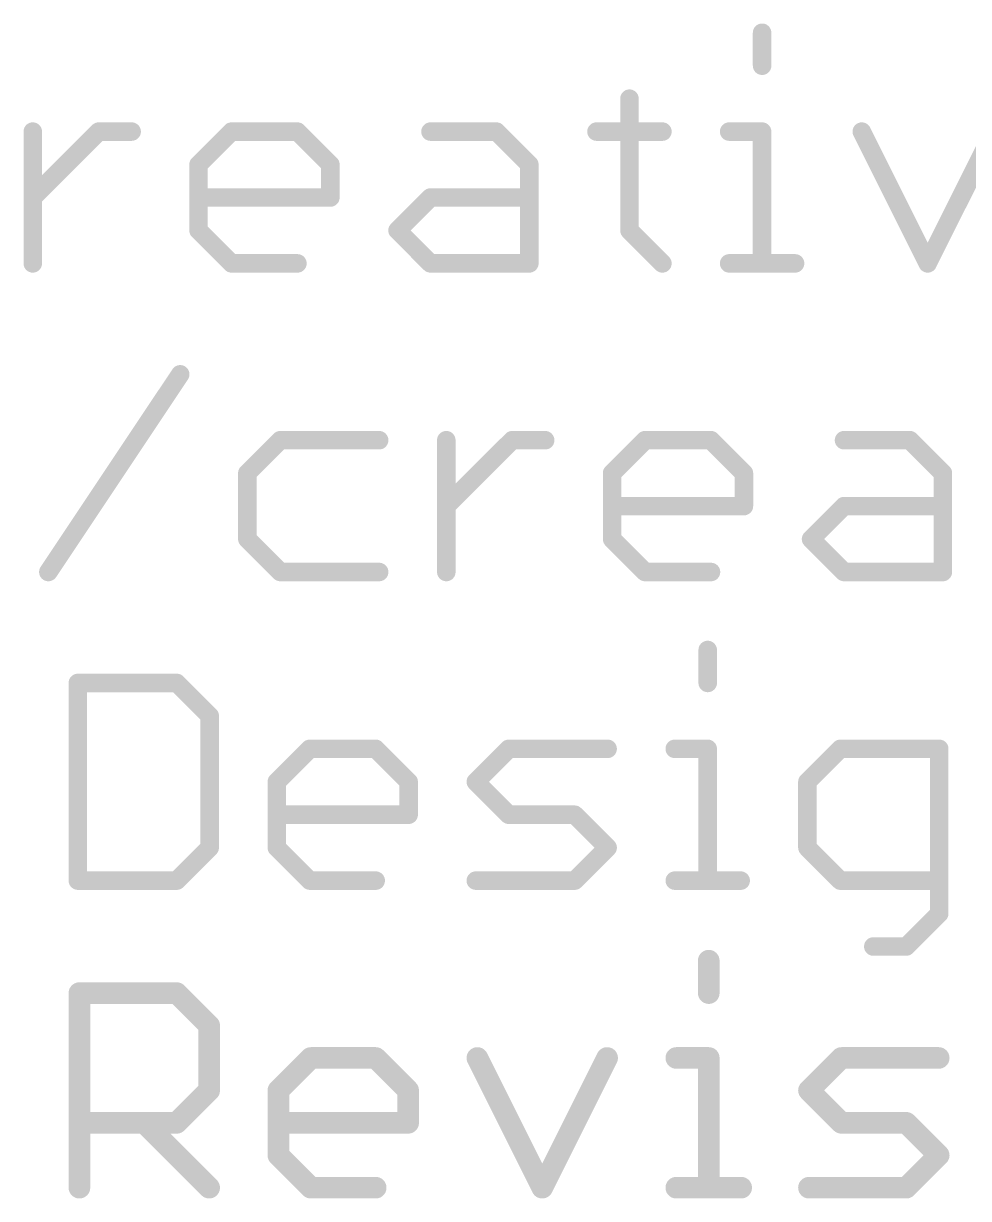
# Model space of a CAD drawing. Extents: x -39 to 68, y -16 to 20.
# Drawn here: x -7.99 to -0.22, y -15.24 to -5.57 of the extents above; entities that cross this region are included whole.
import ezdxf

# ---------------------------------------------------------------- set-up
doc = ezdxf.new("R2010")
doc.units = 0
doc.layers.add('51', color=53, linetype='CONTINUOUS')

msp = doc.modelspace()

# ---------------------------------------------------------------- linework, layer by layer
at = {"layer": '51'}
for points, const_width in [([(-1.9138, -5.6456), (-1.9138, -5.9168)], 0.1524), ([(-3.0052, -6.188), (-3.0052, -7.2726)], 0.1524), ([(-7.915, -7.5438), (-7.915, -6.4591)], 0.1524), ([(-7.915, -7.0015), (-7.3726, -6.4591)], 0.1524), ([(-7.3726, -6.4591), (-7.1015, -6.4591)], 0.1524), ([(-6.5507, -6.7303), (-6.2795, -6.4591)], 0.1524), ([(-6.2795, -6.4591), (-5.7372, -6.4591)], 0.1524), ([(-5.7372, -6.4591), (-5.466, -6.7303)], 0.1524), ([(-4.6424, -6.4591), (-4.1, -6.4591)], 0.1524), ([(-4.1, -6.4591), (-3.8289, -6.7303)], 0.1524), ([(-3.2764, -6.4591), (-2.734, -6.4591)], 0.1524), ([(-2.1849, -6.4591), (-1.9138, -6.4591)], 0.1524), ([(-1.9138, -6.4591), (-1.9138, -7.5438)], 0.1524), ([(-1.0935, -6.4591), (-0.5512, -7.5438)], 0.1524), ([(-0.5512, -7.5438), (-0.0088, -6.4591)], 0.1524), ([(-6.5507, -7.2726), (-6.5507, -6.7303)], 0.1524), ([(-5.466, -6.7303), (-5.466, -7.0015)], 0.1524), ([(-3.8289, -6.7303), (-3.8289, -7.5438)], 0.1524), ([(-5.466, -7.0015), (-6.5507, -7.0015)], 0.1524), ([(-4.9135, -7.2726), (-4.6424, -7.0015)], 0.1524), ([(-4.6424, -7.0015), (-3.8289, -7.0015)], 0.1524), ([(-6.2795, -7.5438), (-6.5507, -7.2726)], 0.1524), ([(-4.6424, -7.5438), (-4.9135, -7.2726)], 0.1524), ([(-3.0052, -7.2726), (-2.734, -7.5438)], 0.1524), ([(-5.7372, -7.5438), (-6.2795, -7.5438)], 0.1524), ([(-3.8289, -7.5438), (-4.6424, -7.5438)], 0.1524), ([(-2.1849, -7.5438), (-1.6426, -7.5438)], 0.1524), ([(-7.7866, -10.0838), (-6.7019, -8.4568)], 0.1524), ([(-5.8782, -8.9991), (-6.1494, -9.2703)], 0.1524), ([(-5.0648, -8.9991), (-5.8782, -8.9991)], 0.1524), ([(-4.5123, -10.0838), (-4.5123, -8.9991)], 0.1524), ([(-4.5123, -9.5415), (-3.9699, -8.9991)], 0.1524), ([(-3.9699, -8.9991), (-3.6988, -8.9991)], 0.1524), ([(-3.148, -9.2703), (-2.8768, -8.9991)], 0.1524), ([(-2.8768, -8.9991), (-2.3345, -8.9991)], 0.1524), ([(-2.3345, -8.9991), (-2.0633, -9.2703)], 0.1524), ([(-1.2396, -8.9991), (-0.6973, -8.9991)], 0.1524), ([(-0.6973, -8.9991), (-0.4261, -9.2703)], 0.1524), ([(-6.1494, -9.2703), (-6.1494, -9.8126)], 0.1524), ([(-3.148, -9.8126), (-3.148, -9.2703)], 0.1524), ([(-2.0633, -9.2703), (-2.0633, -9.5415)], 0.1524), ([(-0.4261, -9.2703), (-0.4261, -10.0838)], 0.1524), ([(-2.0633, -9.5415), (-3.148, -9.5415)], 0.1524), ([(-1.5108, -9.8126), (-1.2396, -9.5415)], 0.1524), ([(-1.2396, -9.5415), (-0.4261, -9.5415)], 0.1524), ([(-6.1494, -9.8126), (-5.8782, -10.0838)], 0.1524), ([(-2.8768, -10.0838), (-3.148, -9.8126)], 0.1524), ([(-1.2396, -10.0838), (-1.5108, -9.8126)], 0.1524), ([(-5.8782, -10.0838), (-5.0648, -10.0838)], 0.1524), ([(-2.3345, -10.0838), (-2.8768, -10.0838)], 0.1524), ([(-0.4261, -10.0838), (-1.2396, -10.0838)], 0.1524), ([(-2.3612, -10.7256), (-2.3612, -10.9968)], 0.1524), ([(-7.5438, -10.9968), (-7.5438, -12.6238)], 0.1524), ([(-6.7303, -10.9968), (-7.5438, -10.9968)], 0.1524), ([(-6.4591, -11.268), (-6.7303, -10.9968)], 0.1524), ([(-6.4591, -12.3526), (-6.4591, -11.268)], 0.1524), ([(-5.9066, -11.8103), (-5.6355, -11.5391)], 0.1524), ([(-5.6355, -11.5391), (-5.0932, -11.5391)], 0.1524), ([(-5.0932, -11.5391), (-4.822, -11.8103)], 0.1524), ([(-4.2695, -11.8103), (-3.9983, -11.5391)], 0.1524), ([(-3.9983, -11.5391), (-3.1848, -11.5391)], 0.1524), ([(-2.6323, -11.5391), (-2.3612, -11.5391)], 0.1524), ([(-2.3612, -11.5391), (-2.3612, -12.6238)], 0.1524), ([(-1.2697, -11.5391), (-1.5409, -11.8103)], 0.1524), ([(-0.4562, -11.5391), (-1.2697, -11.5391)], 0.1524), ([(-0.4562, -12.895), (-0.4562, -11.5391)], 0.1524), ([(-5.9066, -12.3526), (-5.9066, -11.8103)], 0.1524), ([(-4.822, -11.8103), (-4.822, -12.0815)], 0.1524), ([(-3.9983, -12.0815), (-4.2695, -11.8103)], 0.1524), ([(-1.5409, -11.8103), (-1.5409, -12.3526)], 0.1524), ([(-4.822, -12.0815), (-5.9066, -12.0815)], 0.1524), ([(-3.456, -12.0815), (-3.9983, -12.0815)], 0.1524), ([(-3.1848, -12.3526), (-3.456, -12.0815)], 0.1524), ([(-6.7303, -12.6238), (-6.4591, -12.3526)], 0.1524), ([(-5.6355, -12.6238), (-5.9066, -12.3526)], 0.1524), ([(-3.456, -12.6238), (-3.1848, -12.3526)], 0.1524), ([(-1.5409, -12.3526), (-1.2697, -12.6238)], 0.1524), ([(-7.5438, -12.6238), (-6.7303, -12.6238)], 0.1524), ([(-5.0932, -12.6238), (-5.6355, -12.6238)], 0.1524), ([(-4.2695, -12.6238), (-3.456, -12.6238)], 0.1524), ([(-2.6323, -12.6238), (-2.09, -12.6238)], 0.1524), ([(-1.2697, -12.6238), (-0.4562, -12.6238)], 0.1524), ([(-0.7274, -13.1661), (-0.4562, -12.895)], 0.1524), ([(-0.9986, -13.1661), (-0.7274, -13.1661)], 0.1524), ([(-2.3527, -13.2826), (-2.3527, -13.5495)], 0.1778), ([(-7.5311, -15.1511), (-7.5311, -13.5495)], 0.1778), ([(-7.5311, -13.5495), (-6.7303, -13.5495)], 0.1778), ([(-6.7303, -13.5495), (-6.4634, -13.8165)], 0.1778), ([(-6.4634, -13.8165), (-6.4634, -14.3503)], 0.1778), ([(-5.8939, -14.3503), (-5.627, -14.0834)], 0.1778), ([(-5.627, -14.0834), (-5.0932, -14.0834)], 0.1778), ([(-5.0932, -14.0834), (-4.8262, -14.3503)], 0.1778), ([(-4.2568, -14.0834), (-3.7229, -15.1511)], 0.1778), ([(-3.7229, -15.1511), (-3.1891, -14.0834)], 0.1778), ([(-2.6196, -14.0834), (-2.3527, -14.0834)], 0.1778), ([(-2.3527, -14.0834), (-2.3527, -15.1511)], 0.1778), ([(-1.5282, -14.3503), (-1.2613, -14.0834)], 0.1778), ([(-1.2613, -14.0834), (-0.4605, -14.0834)], 0.1778), ([(-6.4634, -14.3503), (-6.7303, -14.6172)], 0.1778), ([(-5.8939, -14.8842), (-5.8939, -14.3503)], 0.1778), ([(-4.8262, -14.3503), (-4.8262, -14.6172)], 0.1778), ([(-1.2613, -14.6172), (-1.5282, -14.3503)], 0.1778), ([(-6.7303, -14.6172), (-7.5311, -14.6172)], 0.1778), ([(-6.9972, -14.6172), (-6.4634, -15.1511)], 0.1778), ([(-4.8262, -14.6172), (-5.8939, -14.6172)], 0.1778), ([(-0.7274, -14.6172), (-1.2613, -14.6172)], 0.1778), ([(-0.4605, -14.8842), (-0.7274, -14.6172)], 0.1778), ([(-5.627, -15.1511), (-5.8939, -14.8842)], 0.1778), ([(-0.7274, -15.1511), (-0.4605, -14.8842)], 0.1778), ([(-5.0932, -15.1511), (-5.627, -15.1511)], 0.1778), ([(-2.6196, -15.1511), (-2.0858, -15.1511)], 0.1778), ([(-1.5282, -15.1511), (-0.7274, -15.1511)], 0.1778)]:
    msp.add_lwpolyline(points, dxfattribs=dict(at, const_width=const_width))
for points, const_width in [([(-1.8757, -5.6456, 1), (-1.9519, -5.6456)], 0.0762), ([(-1.9519, -5.9168, 1), (-1.8757, -5.9168)], 0.0762), ([(-2.9671, -6.188, 1), (-3.0433, -6.188)], 0.0762), ([(-7.8769, -6.4591, 1), (-7.9531, -6.4591)], 0.0762), ([(-7.3726, -6.421, 1), (-7.3726, -6.4972)], 0.0762), ([(-7.3457, -6.4861, 1), (-7.3996, -6.4322)], 0.0762), ([(-7.1015, -6.4972, 1), (-7.1015, -6.421)], 0.0762), ([(-6.2795, -6.421, 1), (-6.2795, -6.4972)], 0.0762), ([(-6.2526, -6.4861, 1), (-6.3065, -6.4322)], 0.0762), ([(-5.7102, -6.4322, 1), (-5.7641, -6.4861)], 0.0762), ([(-5.7372, -6.4972, 1), (-5.7372, -6.421)], 0.0762), ([(-4.6424, -6.421, 1), (-4.6424, -6.4972)], 0.0762), ([(-4.0731, -6.4322, 1), (-4.127, -6.4861)], 0.0762), ([(-4.1, -6.4972, 1), (-4.1, -6.421)], 0.0762), ([(-3.2764, -6.421, 1), (-3.2764, -6.4972)], 0.0762), ([(-2.734, -6.4972, 1), (-2.734, -6.421)], 0.0762), ([(-2.1849, -6.421, 1), (-2.1849, -6.4972)], 0.0762), ([(-1.8757, -6.4591, 1), (-1.9519, -6.4591)], 0.0762), ([(-1.9138, -6.4972, 1), (-1.9138, -6.421)], 0.0762), ([(-1.0594, -6.4421, 1), (-1.1276, -6.4762)], 0.0762), ([(-6.5126, -6.7303, 1), (-6.5888, -6.7303)], 0.0762), ([(-6.5776, -6.7034, 1), (-6.5237, -6.7572)], 0.0762), ([(-5.4279, -6.7303, 1), (-5.5041, -6.7303)], 0.0762), ([(-5.493, -6.7572, 1), (-5.4391, -6.7034)], 0.0762), ([(-3.7908, -6.7303, 1), (-3.867, -6.7303)], 0.0762), ([(-3.8558, -6.7572, 1), (-3.8019, -6.7034)], 0.0762), ([(-7.9419, -6.9745, 1), (-7.888, -7.0284)], 0.0762), ([(-6.5507, -6.9634, 1), (-6.5507, -7.0396)], 0.0762), ([(-5.466, -7.0396, 1), (-5.466, -6.9634)], 0.0762), ([(-4.6424, -6.9634, 1), (-4.6424, -7.0396)], 0.0762), ([(-4.6154, -7.0284, 1), (-4.6693, -6.9745)], 0.0762), ([(-3.8289, -7.0396, 1), (-3.8289, -6.9634)], 0.0762), ([(-5.5041, -7.0015, 1), (-5.4279, -7.0015)], 0.0762), ([(-6.5237, -7.2457, 1), (-6.5776, -7.2996)], 0.0762), ([(-6.5888, -7.2726, 1), (-6.5126, -7.2726)], 0.0762), ([(-4.8866, -7.2457, 1), (-4.9405, -7.2996)], 0.0762), ([(-4.9405, -7.2457, 1), (-4.8866, -7.2996)], 0.0762), ([(-2.9783, -7.2457, 1), (-3.0321, -7.2996)], 0.0762), ([(-3.0433, -7.2726, 1), (-2.9671, -7.2726)], 0.0762), ([(-7.9531, -7.5438, 1), (-7.8769, -7.5438)], 0.0762), ([(-6.2795, -7.5057, 1), (-6.2795, -7.5819)], 0.0762), ([(-6.3065, -7.5707, 1), (-6.2526, -7.5169)], 0.0762), ([(-5.7372, -7.5819, 1), (-5.7372, -7.5057)], 0.0762), ([(-4.6424, -7.5057, 1), (-4.6424, -7.5819)], 0.0762), ([(-4.6693, -7.5707, 1), (-4.6154, -7.5169)], 0.0762), ([(-3.867, -7.5438, 1), (-3.7908, -7.5438)], 0.0762), ([(-3.8289, -7.5819, 1), (-3.8289, -7.5057)], 0.0762), ([(-2.761, -7.5707, 1), (-2.7071, -7.5169)], 0.0762), ([(-2.1849, -7.5057, 1), (-2.1849, -7.5819)], 0.0762), ([(-1.9519, -7.5438, 1), (-1.8757, -7.5438)], 0.0762), ([(-1.6426, -7.5819, 1), (-1.6426, -7.5057)], 0.0762), ([(-0.5852, -7.5268, 1), (-0.5171, -7.5608)], 0.0762), ([(-0.5852, -7.5608, 1), (-0.5171, -7.5268)], 0.0762), ([(-6.6702, -8.4779, 1), (-6.7336, -8.4357)], 0.0762), ([(-5.8782, -8.961, 1), (-5.8782, -9.0372)], 0.0762), ([(-5.8513, -9.0261, 1), (-5.9052, -8.9722)], 0.0762), ([(-5.0648, -9.0372, 1), (-5.0648, -8.961)], 0.0762), ([(-4.4742, -8.9991, 1), (-4.5504, -8.9991)], 0.0762), ([(-3.9699, -8.961, 1), (-3.9699, -9.0372)], 0.0762), ([(-3.943, -9.0261, 1), (-3.9969, -8.9722)], 0.0762), ([(-3.6988, -9.0372, 1), (-3.6988, -8.961)], 0.0762), ([(-2.8768, -8.961, 1), (-2.8768, -9.0372)], 0.0762), ([(-2.8499, -9.0261, 1), (-2.9037, -8.9722)], 0.0762), ([(-2.3075, -8.9722, 1), (-2.3614, -9.0261)], 0.0762), ([(-2.3345, -9.0372, 1), (-2.3345, -8.961)], 0.0762), ([(-1.2396, -8.961, 1), (-1.2396, -9.0372)], 0.0762), ([(-0.6704, -8.9722, 1), (-0.7242, -9.0261)], 0.0762), ([(-0.6973, -9.0372, 1), (-0.6973, -8.961)], 0.0762), ([(-6.1113, -9.2703, 1), (-6.1875, -9.2703)], 0.0762), ([(-6.1764, -9.2434, 1), (-6.1225, -9.2972)], 0.0762), ([(-3.1099, -9.2703, 1), (-3.1861, -9.2703)], 0.0762), ([(-3.1749, -9.2434, 1), (-3.121, -9.2972)], 0.0762), ([(-2.0252, -9.2703, 1), (-2.1014, -9.2703)], 0.0762), ([(-2.0902, -9.2972, 1), (-2.0364, -9.2434)], 0.0762), ([(-0.388, -9.2703, 1), (-0.4642, -9.2703)], 0.0762), ([(-0.4531, -9.2972, 1), (-0.3992, -9.2434)], 0.0762), ([(-4.5392, -9.5145, 1), (-4.4853, -9.5684)], 0.0762), ([(-3.148, -9.5034, 1), (-3.148, -9.5796)], 0.0762), ([(-2.0633, -9.5796, 1), (-2.0633, -9.5034)], 0.0762), ([(-1.2396, -9.5034, 1), (-1.2396, -9.5796)], 0.0762), ([(-1.2127, -9.5684, 1), (-1.2666, -9.5145)], 0.0762), ([(-0.4261, -9.5796, 1), (-0.4261, -9.5034)], 0.0762), ([(-2.1014, -9.5415, 1), (-2.0252, -9.5415)], 0.0762), ([(-6.1225, -9.7857, 1), (-6.1764, -9.8396)], 0.0762), ([(-3.121, -9.7857, 1), (-3.1749, -9.8396)], 0.0762), ([(-1.4839, -9.7857, 1), (-1.5377, -9.8396)], 0.0762), ([(-1.5377, -9.7857, 1), (-1.4839, -9.8396)], 0.0762), ([(-6.1875, -9.8126, 1), (-6.1113, -9.8126)], 0.0762), ([(-3.1861, -9.8126, 1), (-3.1099, -9.8126)], 0.0762), ([(-7.8183, -10.0627, 1), (-7.7549, -10.1049)], 0.0762), ([(-5.8782, -10.0457, 1), (-5.8782, -10.1219)], 0.0762), ([(-5.9052, -10.1107, 1), (-5.8513, -10.0569)], 0.0762), ([(-5.0648, -10.1219, 1), (-5.0648, -10.0457)], 0.0762), ([(-4.5504, -10.0838, 1), (-4.4742, -10.0838)], 0.0762), ([(-2.8768, -10.0457, 1), (-2.8768, -10.1219)], 0.0762), ([(-2.9037, -10.1107, 1), (-2.8499, -10.0569)], 0.0762), ([(-2.3345, -10.1219, 1), (-2.3345, -10.0457)], 0.0762), ([(-1.2396, -10.0457, 1), (-1.2396, -10.1219)], 0.0762), ([(-1.2666, -10.1107, 1), (-1.2127, -10.0569)], 0.0762), ([(-0.4642, -10.0838, 1), (-0.388, -10.0838)], 0.0762), ([(-0.4261, -10.1219, 1), (-0.4261, -10.0457)], 0.0762), ([(-2.3231, -10.7256, 1), (-2.3993, -10.7256)], 0.0762), ([(-7.5057, -10.9968, 1), (-7.5819, -10.9968)], 0.0762), ([(-7.5438, -10.9587, 1), (-7.5438, -11.0349)], 0.0762), ([(-6.7034, -10.9699, 1), (-6.7572, -11.0238)], 0.0762), ([(-6.7303, -11.0349, 1), (-6.7303, -10.9587)], 0.0762), ([(-2.3993, -10.9968, 1), (-2.3231, -10.9968)], 0.0762), ([(-6.421, -11.268, 1), (-6.4972, -11.268)], 0.0762), ([(-6.4861, -11.2949, 1), (-6.4322, -11.241)], 0.0762), ([(-5.6355, -11.501, 1), (-5.6355, -11.5772)], 0.0762), ([(-5.6085, -11.5661, 1), (-5.6624, -11.5122)], 0.0762), ([(-5.0662, -11.5122, 1), (-5.1201, -11.5661)], 0.0762), ([(-5.0932, -11.5772, 1), (-5.0932, -11.501)], 0.0762), ([(-3.9983, -11.501, 1), (-3.9983, -11.5772)], 0.0762), ([(-3.9714, -11.5661, 1), (-4.0253, -11.5122)], 0.0762), ([(-3.1848, -11.5772, 1), (-3.1848, -11.501)], 0.0762), ([(-2.6323, -11.501, 1), (-2.6323, -11.5772)], 0.0762), ([(-2.3231, -11.5391, 1), (-2.3993, -11.5391)], 0.0762), ([(-2.3612, -11.5772, 1), (-2.3612, -11.501)], 0.0762), ([(-1.2697, -11.501, 1), (-1.2697, -11.5772)], 0.0762), ([(-1.2428, -11.5661, 1), (-1.2967, -11.5122)], 0.0762), ([(-0.4181, -11.5391, 1), (-0.4943, -11.5391)], 0.0762), ([(-0.4562, -11.5772, 1), (-0.4562, -11.501)], 0.0762), ([(-5.8685, -11.8103, 1), (-5.9447, -11.8103)], 0.0762), ([(-5.9336, -11.7834, 1), (-5.8797, -11.8372)], 0.0762), ([(-4.7839, -11.8103, 1), (-4.8601, -11.8103)], 0.0762), ([(-4.8489, -11.8372, 1), (-4.795, -11.7834)], 0.0762), ([(-4.2425, -11.7834, 1), (-4.2964, -11.8372)], 0.0762), ([(-4.2964, -11.7834, 1), (-4.2425, -11.8372)], 0.0762), ([(-1.5028, -11.8103, 1), (-1.579, -11.8103)], 0.0762), ([(-1.5678, -11.7834, 1), (-1.514, -11.8372)], 0.0762), ([(-5.9066, -12.0434, 1), (-5.9066, -12.1196)], 0.0762), ([(-4.8601, -12.0815, 1), (-4.7839, -12.0815)], 0.0762), ([(-4.822, -12.1196, 1), (-4.822, -12.0434)], 0.0762), ([(-3.9983, -12.0434, 1), (-3.9983, -12.1196)], 0.0762), ([(-4.0253, -12.1084, 1), (-3.9714, -12.0545)], 0.0762), ([(-3.4291, -12.0545, 1), (-3.4829, -12.1084)], 0.0762), ([(-3.456, -12.1196, 1), (-3.456, -12.0434)], 0.0762), ([(-6.4322, -12.3796, 1), (-6.4861, -12.3257)], 0.0762), ([(-5.8797, -12.3257, 1), (-5.9336, -12.3796)], 0.0762), ([(-3.1579, -12.3796, 1), (-3.2118, -12.3257)], 0.0762), ([(-1.514, -12.3257, 1), (-1.5678, -12.3796)], 0.0762), ([(-6.4972, -12.3526, 1), (-6.421, -12.3526)], 0.0762), ([(-5.9447, -12.3526, 1), (-5.8685, -12.3526)], 0.0762), ([(-3.2118, -12.3796, 1), (-3.1579, -12.3257)], 0.0762), ([(-1.579, -12.3526, 1), (-1.5028, -12.3526)], 0.0762), ([(-7.5438, -12.5857, 1), (-7.5438, -12.6619)], 0.0762), ([(-6.7572, -12.5969, 1), (-6.7034, -12.6507)], 0.0762), ([(-6.7303, -12.6619, 1), (-6.7303, -12.5857)], 0.0762), ([(-5.6355, -12.5857, 1), (-5.6355, -12.6619)], 0.0762), ([(-5.6624, -12.6507, 1), (-5.6085, -12.5969)], 0.0762), ([(-5.0932, -12.6619, 1), (-5.0932, -12.5857)], 0.0762), ([(-4.2695, -12.5857, 1), (-4.2695, -12.6619)], 0.0762), ([(-3.4829, -12.5969, 1), (-3.4291, -12.6507)], 0.0762), ([(-3.456, -12.6619, 1), (-3.456, -12.5857)], 0.0762), ([(-2.6323, -12.5857, 1), (-2.6323, -12.6619)], 0.0762), ([(-2.09, -12.6619, 1), (-2.09, -12.5857)], 0.0762), ([(-1.2697, -12.5857, 1), (-1.2697, -12.6619)], 0.0762), ([(-1.2967, -12.6507, 1), (-1.2428, -12.5969)], 0.0762), ([(-0.4562, -12.6619, 1), (-0.4562, -12.5857)], 0.0762), ([(-7.5819, -12.6238, 1), (-7.5057, -12.6238)], 0.0762), ([(-2.3993, -12.6238, 1), (-2.3231, -12.6238)], 0.0762), ([(-0.4943, -12.895, 1), (-0.4181, -12.895)], 0.0762), ([(-0.4293, -12.9219, 1), (-0.4832, -12.868)], 0.0762), ([(-0.9986, -13.128, 1), (-0.9986, -13.2042)], 0.0762), ([(-0.7543, -13.1392, 1), (-0.7005, -13.1931)], 0.0762), ([(-0.7274, -13.2042, 1), (-0.7274, -13.128)], 0.0762), ([(-2.3083, -13.2826, 1), (-2.3972, -13.2826)], 0.0889), ([(-7.4867, -13.5495, 1), (-7.5756, -13.5495)], 0.0889), ([(-7.5311, -13.5051, 1), (-7.5311, -13.594)], 0.0889), ([(-6.6989, -13.5181, 1), (-6.7617, -13.581)], 0.0889), ([(-6.7303, -13.594, 1), (-6.7303, -13.5051)], 0.0889), ([(-2.3972, -13.5495, 1), (-2.3083, -13.5495)], 0.0889), ([(-6.4189, -13.8165, 1), (-6.5078, -13.8165)], 0.0889), ([(-6.4948, -13.8479, 1), (-6.432, -13.785)], 0.0889), ([(-5.627, -14.0389, 1), (-5.627, -14.1278)], 0.0889), ([(-5.5956, -14.1148, 1), (-5.6584, -14.052)], 0.0889), ([(-5.0617, -14.052, 1), (-5.1246, -14.1148)], 0.0889), ([(-5.0932, -14.1278, 1), (-5.0932, -14.0389)], 0.0889), ([(-4.217, -14.0635, 1), (-4.2965, -14.1033)], 0.0889), ([(-3.1493, -14.1033, 1), (-3.2288, -14.0635)], 0.0889), ([(-2.6196, -14.0389, 1), (-2.6196, -14.1278)], 0.0889), ([(-2.3083, -14.0834, 1), (-2.3972, -14.0834)], 0.0889), ([(-2.3527, -14.1278, 1), (-2.3527, -14.0389)], 0.0889), ([(-1.2613, -14.0389, 1), (-1.2613, -14.1278)], 0.0889), ([(-1.2298, -14.1148, 1), (-1.2927, -14.052)], 0.0889), ([(-0.4605, -14.1278, 1), (-0.4605, -14.0389)], 0.0889), ([(-6.5078, -14.3503, 1), (-6.4189, -14.3503)], 0.0889), ([(-6.432, -14.3817, 1), (-6.4948, -14.3189)], 0.0889), ([(-5.8495, -14.3503, 1), (-5.9384, -14.3503)], 0.0889), ([(-5.9254, -14.3189, 1), (-5.8625, -14.3817)], 0.0889), ([(-4.7818, -14.3503, 1), (-4.8707, -14.3503)], 0.0889), ([(-4.8577, -14.3817, 1), (-4.7948, -14.3189)], 0.0889), ([(-1.4968, -14.3189, 1), (-1.5596, -14.3817)], 0.0889), ([(-1.5596, -14.3189, 1), (-1.4968, -14.3817)], 0.0889), ([(-7.5311, -14.5728, 1), (-7.5311, -14.6617)], 0.0889), ([(-6.9658, -14.5858, 1), (-7.0287, -14.6487)], 0.0889), ([(-6.7617, -14.5858, 1), (-6.6989, -14.6487)], 0.0889), ([(-6.7303, -14.6617, 1), (-6.7303, -14.5728)], 0.0889), ([(-5.8939, -14.5728, 1), (-5.8939, -14.6617)], 0.0889), ([(-4.8707, -14.6172, 1), (-4.7818, -14.6172)], 0.0889), ([(-4.8262, -14.6617, 1), (-4.8262, -14.5728)], 0.0889), ([(-1.2613, -14.5728, 1), (-1.2613, -14.6617)], 0.0889), ([(-1.2927, -14.6487, 1), (-1.2298, -14.5858)], 0.0889), ([(-0.696, -14.5858, 1), (-0.7588, -14.6487)], 0.0889), ([(-0.7274, -14.6617, 1), (-0.7274, -14.5728)], 0.0889), ([(-5.8625, -14.8527, 1), (-5.9254, -14.9156)], 0.0889), ([(-0.4291, -14.9156, 1), (-0.4919, -14.8527)], 0.0889), ([(-5.9384, -14.8842, 1), (-5.8495, -14.8842)], 0.0889), ([(-0.4919, -14.9156, 1), (-0.4291, -14.8527)], 0.0889), ([(-6.4948, -15.1825, 1), (-6.432, -15.1197)], 0.0889), ([(-5.627, -15.1067, 1), (-5.627, -15.1956)], 0.0889), ([(-5.6584, -15.1825, 1), (-5.5956, -15.1197)], 0.0889), ([(-5.0932, -15.1956, 1), (-5.0932, -15.1067)], 0.0889), ([(-2.6196, -15.1067, 1), (-2.6196, -15.1956)], 0.0889), ([(-2.0858, -15.1956, 1), (-2.0858, -15.1067)], 0.0889), ([(-1.5282, -15.1067, 1), (-1.5282, -15.1956)], 0.0889), ([(-0.7588, -15.1197, 1), (-0.696, -15.1825)], 0.0889), ([(-0.7274, -15.1956, 1), (-0.7274, -15.1067)], 0.0889), ([(-7.5756, -15.1511, 1), (-7.4867, -15.1511)], 0.0889), ([(-3.7627, -15.1312, 1), (-3.6832, -15.171)], 0.0889), ([(-3.7627, -15.171, 1), (-3.6832, -15.1312)], 0.0889), ([(-2.3972, -15.1511, 1), (-2.3083, -15.1511)], 0.0889)]:
    msp.add_lwpolyline(points, format="xyb", dxfattribs=dict(at, const_width=const_width))

doc.saveas('drawing.dxf')
